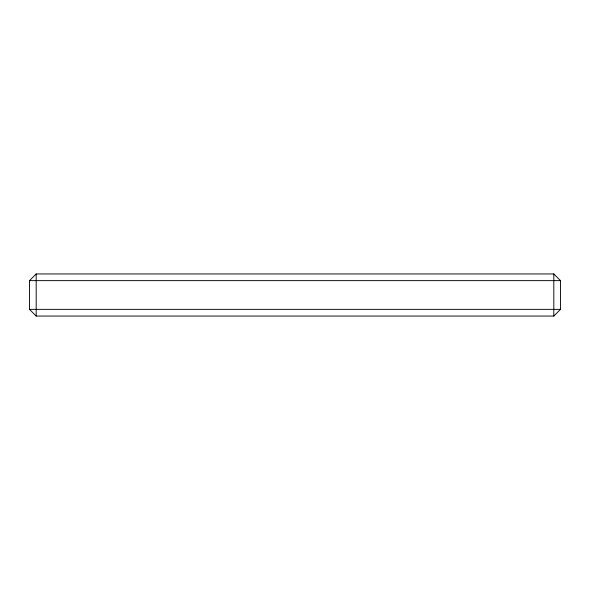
<?xml version="1.0" encoding="UTF-8"?>
<svg xmlns="http://www.w3.org/2000/svg" width="590" height="590" viewBox="0 0 590 590"><rect width="100%" height="100%" fill="white"/><g stroke="black" fill="none" stroke-linecap="round" stroke-linejoin="round"><path stroke-width="0.89" d="M29.5 280.634L36.182 273.944L553.818 273.944L560.5 280.634L560.5 309.367L553.818 316.056L36.182 316.056L29.5 309.367L29.5 280.634L560.5 280.634M29.5 309.367L560.5 309.367M553.818 273.944L553.818 316.056M36.182 273.944L36.182 316.056"/></g></svg>
